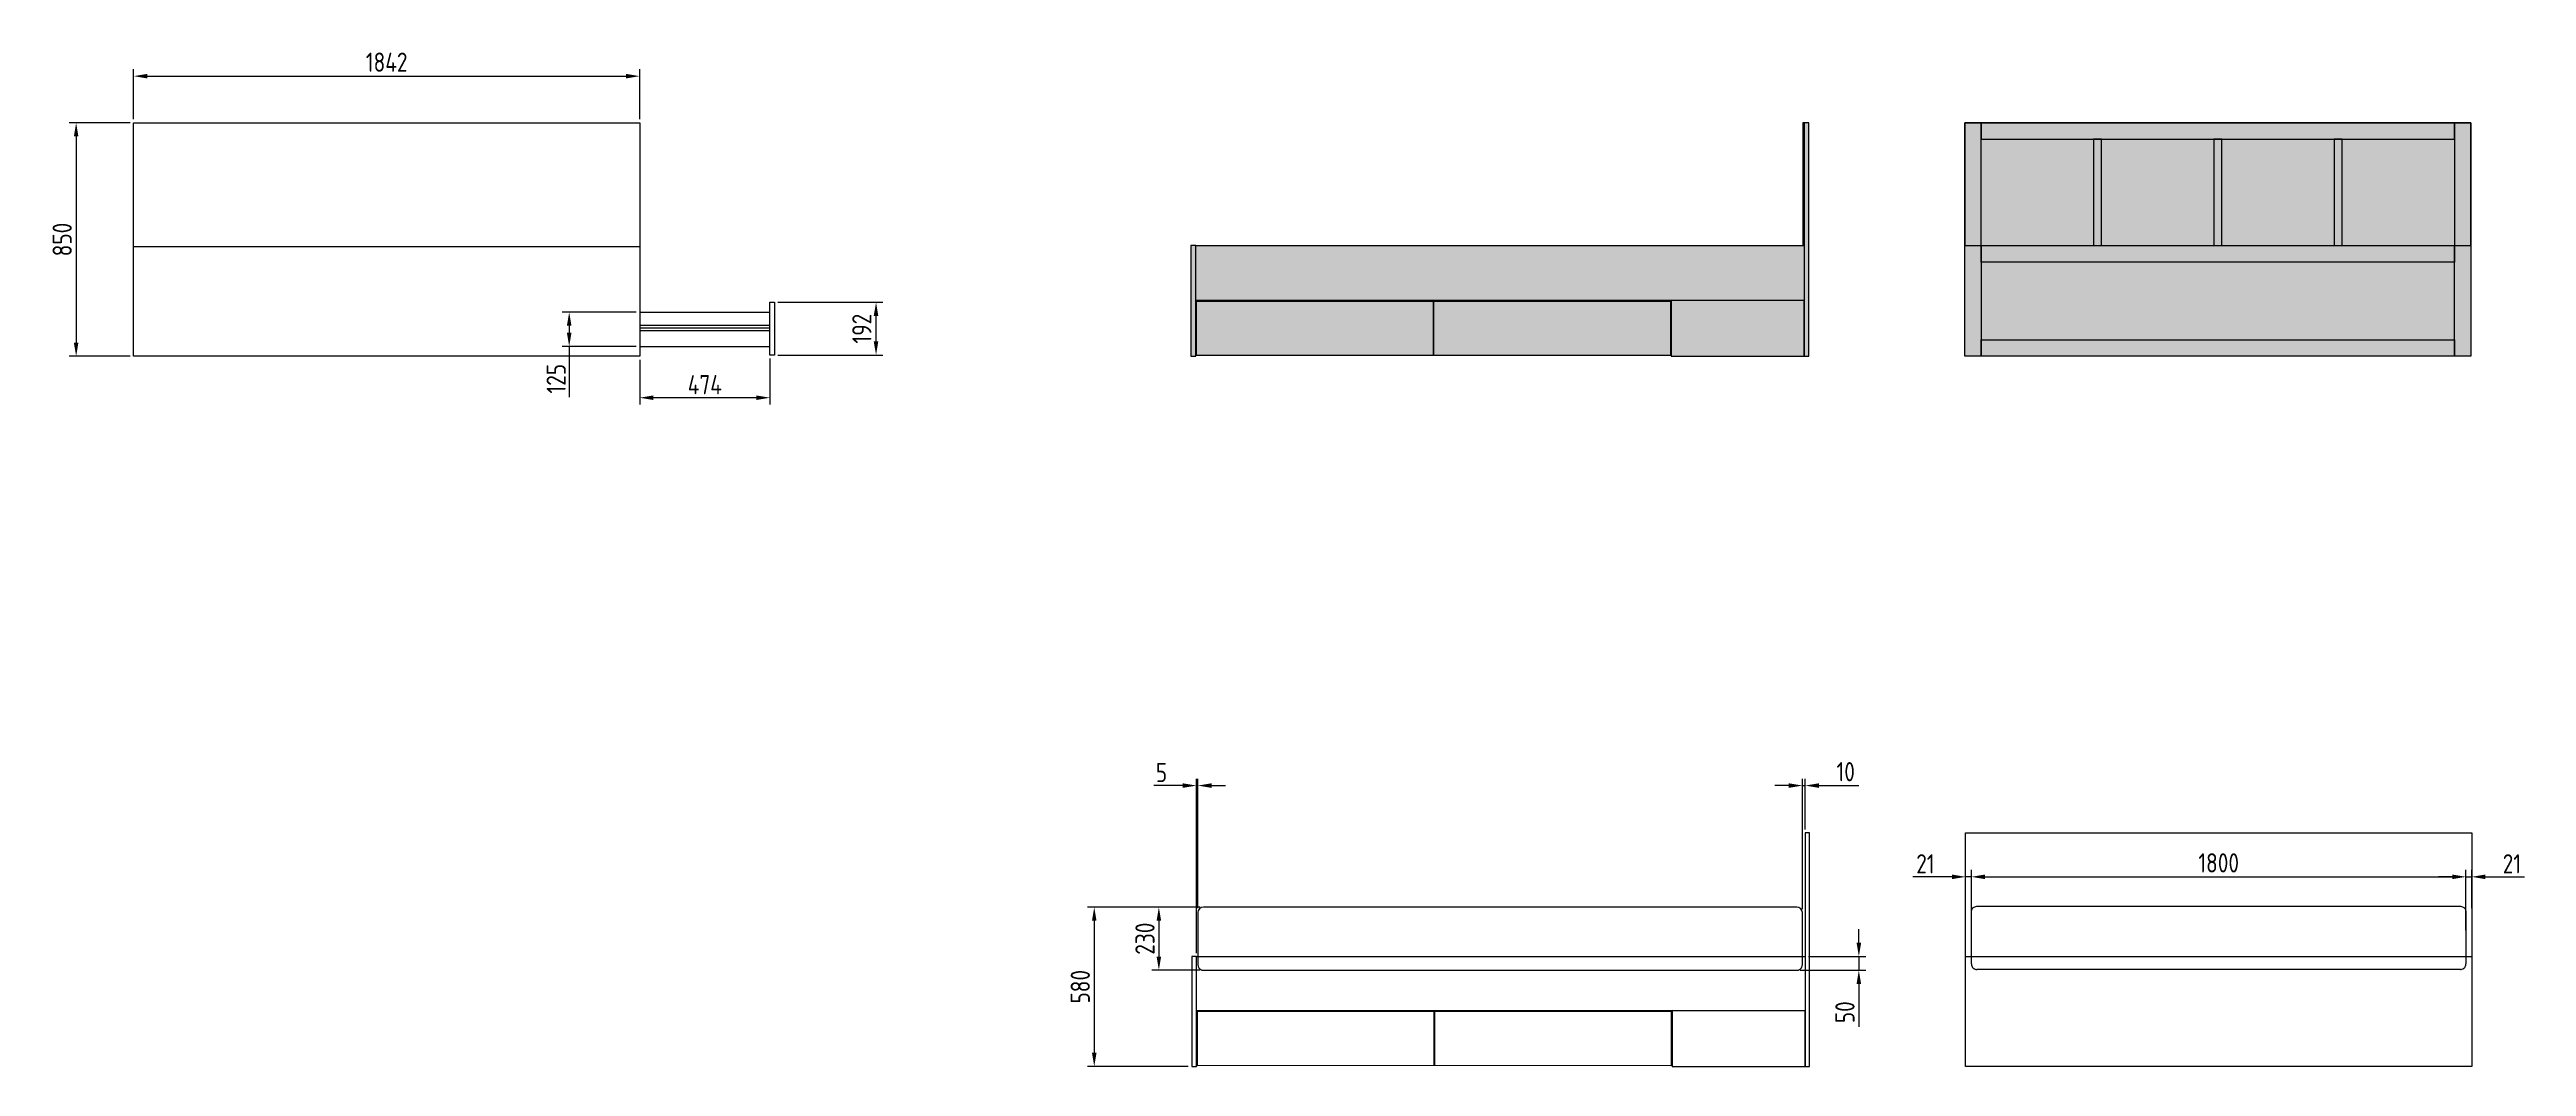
# Model space of a CAD drawing. Header units: millimetres. Extents: x 1713 to 34496, y -3951 to 7152.
# Drawn here: x 16926 to 25941, y 3452 to 7152 of the extents above; entities that cross this region are included whole.
import ezdxf

# ---------------------------------------------------------------- set-up
doc = ezdxf.new("R2010")
doc.units = ezdxf.units.MM
doc.linetypes.add('ACAD_ISO02W100', pattern=[15, 12, -3])
doc.layers.add('awcad.layer.СКД_технические_средства', color=7, linetype='Continuous', lineweight=30)
doc.styles.add('awcad.labels', font='eskd.shx')
doc.dimstyles.new('awcad.dim.building', dxfattribs={"dimtxt": 3.5, "dimasz": 2.5, "dimexe": 1.25, "dimexo": 0.625, "dimtad": 1, "dimtxsty": 'awcad.labels', "dimcen": 2.5, "dimadec": 0, "dimazin": 0, "dimtfac": 1, "dimtmove": 0, "dimatfit": 3, "dimldrblk": 'NONE', "dimfxl": 1, "dimarcsym": 0})

# ---------------------------------------------------------------- blocks, each defined once
blk = doc.blocks.new('*D181')
at = {"layer": 'awcad.layer.СКД_технические_средства', "color": 0, "linetype": 'ByBlock', "lineweight": -2, "transparency": 16777216}
for p, q in [((23255.3, 4473.8), (23205.3, 4473.8)), ((23305.3, 4024.3), (23305.3, 4498.8)), ((23305.3, 4473.8), (23315.3, 4473.8)), ((23315.3, 4314.3), (23315.3, 4498.8)), ((23365.3, 4473.8), (23510.9, 4473.8))]:
    blk.add_line(p, q, dxfattribs=at)
at = {"layer": 'awcad.layer.СКД_технические_средства', "color": 0, "linetype": 'ByBlock', "transparency": 16777216}
for points in [[(23255.3, 4482.2), (23255.3, 4465.5), (23305.3, 4473.8)], [(23365.3, 4482.2), (23365.3, 4465.5), (23315.3, 4473.8)]]:
    blk.add_solid(points, dxfattribs=at)
at = {"layer": 'Defpoints', "color": 0, "linetype": 'ByBlock', "transparency": 16777216}
for p in [(23315.3, 4473.8), (23315.3, 4301.8), (23305.3, 4011.8)]:
    blk.add_point(p, dxfattribs=at)
at = {"layer": 'awcad.layer.СКД_технические_средства', "color": 0, "linetype": 'ByBlock', "lineweight": -2, "transparency": 16777216, "insert": (23463.1, 4524.4), "char_height": 70, "attachment_point": 5, "style": 'awcad.labels'}
blk.add_mtext('10', dxfattribs=at)
blk = doc.blocks.new('_None')
blk = doc.blocks.new('*D184')
at = {"layer": 'awcad.layer.СКД_технические_средства', "color": 0, "linetype": 'ByBlock', "lineweight": -2, "transparency": 16777216}
for p, q in [((21050.3, 4473.8), (20945.3, 4473.8)), ((21100.3, 3864.3), (21100.3, 4498.8)), ((21105.3, 4473.8), (21100.3, 4473.8)), ((21105.3, 4027.3), (21105.3, 4498.8)), ((21155.3, 4473.8), (21205.3, 4473.8))]:
    blk.add_line(p, q, dxfattribs=at)
at = {"layer": 'awcad.layer.СКД_технические_средства', "color": 0, "linetype": 'ByBlock', "transparency": 16777216}
for points in [[(21050.3, 4482.2), (21050.3, 4465.5), (21100.3, 4473.8)], [(21155.3, 4482.2), (21155.3, 4465.5), (21105.3, 4473.8)]]:
    blk.add_solid(points, dxfattribs=at)
at = {"layer": 'Defpoints', "color": 0, "linetype": 'ByBlock', "transparency": 16777216}
for p in [(21105.3, 4473.8), (21105.3, 4014.8), (21100.3, 3851.8)]:
    blk.add_point(p, dxfattribs=at)
at = {"layer": 'awcad.layer.СКД_технические_средства', "color": 0, "linetype": 'ByBlock', "lineweight": -2, "transparency": 16777216, "insert": (20972.8, 4521.3), "char_height": 70, "attachment_point": 5, "style": 'awcad.labels'}
blk.add_mtext('5', dxfattribs=at)
blk = doc.blocks.new('*D187')
at = {"layer": 'awcad.layer.СКД_технические_средства', "color": 0, "linetype": 'ByBlock', "lineweight": -2, "transparency": 16777216}
for p, q in [((21112.8, 4031.8), (20938.2, 4031.8)), ((20963.2, 3981.8), (20963.2, 3851.8)), ((21112.8, 3801.8), (20938.2, 3801.8))]:
    blk.add_line(p, q, dxfattribs=at)
at = {"layer": 'awcad.layer.СКД_технические_средства', "color": 0, "linetype": 'ByBlock', "transparency": 16777216}
for points in [[(20954.9, 3981.8), (20971.5, 3981.8), (20963.2, 4031.8)], [(20954.9, 3851.8), (20971.5, 3851.8), (20963.2, 3801.8)]]:
    blk.add_solid(points, dxfattribs=at)
at = {"layer": 'Defpoints', "color": 0, "linetype": 'ByBlock', "transparency": 16777216}
for p in [(21125.3, 4031.8), (20963.2, 3801.8), (21125.3, 3801.8)]:
    blk.add_point(p, dxfattribs=at)
at = {"layer": 'awcad.layer.СКД_технические_средства', "color": 0, "linetype": 'ByBlock', "lineweight": -2, "transparency": 16777216, "insert": (20912.6, 3916.8), "char_height": 70, "attachment_point": 5, "rotation": 90, "style": 'awcad.labels'}
blk.add_mtext('230', dxfattribs=at)
blk = doc.blocks.new('*D190')
at = {"layer": 'awcad.layer.СКД_технические_средства', "color": 0, "linetype": 'ByBlock', "lineweight": -2, "transparency": 16777216}
for p, q in [((23510.9, 3901.8), (23510.9, 3951.8)), ((23297.8, 3801.8), (23535.9, 3801.8)), ((23327.8, 3851.8), (23535.9, 3851.8)), ((23510.9, 3851.8), (23510.9, 3801.8)), ((23510.9, 3751.8), (23510.9, 3596.2))]:
    blk.add_line(p, q, dxfattribs=at)
at = {"layer": 'awcad.layer.СКД_технические_средства', "color": 0, "linetype": 'ByBlock', "transparency": 16777216}
for points in [[(23502.6, 3901.8), (23519.2, 3901.8), (23510.9, 3851.8)], [(23502.6, 3751.8), (23519.2, 3751.8), (23510.9, 3801.8)]]:
    blk.add_solid(points, dxfattribs=at)
at = {"layer": 'Defpoints', "color": 0, "linetype": 'ByBlock', "transparency": 16777216}
for p in [(23285.3, 3801.8), (23315.3, 3851.8), (23510.9, 3801.8)]:
    blk.add_point(p, dxfattribs=at)
at = {"layer": 'awcad.layer.СКД_технические_средства', "color": 0, "linetype": 'ByBlock', "lineweight": -2, "transparency": 16777216, "insert": (23460.3, 3649), "char_height": 70, "attachment_point": 5, "rotation": 90, "style": 'awcad.labels'}
blk.add_mtext('50', dxfattribs=at)
blk = doc.blocks.new('*D214')
at = {"layer": 'awcad.layer.СКД_технические_средства', "color": 0, "linetype": 'ByBlock', "lineweight": -2, "transparency": 16777216}
for p, q in [((17219.2, 6885.9), (16997.6, 6885.9)), ((17022.6, 6835.9), (17022.6, 6085.9)), ((17219.2, 6035.9), (16997.6, 6035.9))]:
    blk.add_line(p, q, dxfattribs=at)
at = {"layer": 'awcad.layer.СКД_технические_средства', "color": 0, "linetype": 'ByBlock', "transparency": 16777216}
for points in [[(17014.2, 6835.9), (17030.9, 6835.9), (17022.6, 6885.9)], [(17014.2, 6085.9), (17030.9, 6085.9), (17022.6, 6035.9)]]:
    blk.add_solid(points, dxfattribs=at)
at = {"layer": 'Defpoints', "color": 0, "linetype": 'ByBlock', "transparency": 16777216}
for p in [(17231.7, 6885.9), (17022.6, 6035.9), (17231.7, 6035.9)]:
    blk.add_point(p, dxfattribs=at)
at = {"layer": 'awcad.layer.СКД_технические_средства', "color": 0, "linetype": 'ByBlock', "lineweight": -2, "transparency": 16777216, "insert": (16971.7, 6460.9), "char_height": 70, "attachment_point": 5, "rotation": 90, "style": 'awcad.labels'}
blk.add_mtext('850', dxfattribs=at)
blk = doc.blocks.new('*D211')
at = {"layer": 'awcad.layer.СКД_технические_средства', "color": 0, "linetype": 'ByBlock', "lineweight": -2, "transparency": 16777216}
for p, q in [((17231.7, 6898.4), (17231.7, 7080.4)), ((17281.7, 7055.4), (19023.7, 7055.4)), ((19073.7, 6898.4), (19073.7, 7080.4))]:
    blk.add_line(p, q, dxfattribs=at)
at = {"layer": 'awcad.layer.СКД_технические_средства', "color": 0, "linetype": 'ByBlock', "transparency": 16777216}
for points in [[(17281.7, 7063.7), (17281.7, 7047.1), (17231.7, 7055.4)], [(19023.7, 7063.7), (19023.7, 7047.1), (19073.7, 7055.4)]]:
    blk.add_solid(points, dxfattribs=at)
at = {"layer": 'Defpoints', "color": 0, "linetype": 'ByBlock', "transparency": 16777216}
for p in [(19073.7, 7055.4), (17231.7, 6885.9), (19073.7, 6885.9)]:
    blk.add_point(p, dxfattribs=at)
at = {"layer": 'awcad.layer.СКД_технические_средства', "color": 0, "linetype": 'ByBlock', "lineweight": -2, "transparency": 16777216, "insert": (18152.7, 7106.3), "char_height": 70, "attachment_point": 5, "style": 'awcad.labels'}
blk.add_mtext('1842', dxfattribs=at)
blk = doc.blocks.new('*D246')
at = {"layer": 'awcad.layer.СКД_технические_средства', "color": 0, "linetype": 'ByBlock', "lineweight": -2, "transparency": 16777216}
for p, q in [((19061.2, 6196.9), (18792.1, 6196.9)), ((18817.1, 6146.9), (18817.1, 6121.9)), ((19061.2, 6071.9), (18792.1, 6071.9)), ((18817.1, 6071.9), (18817.1, 5886.9))]:
    blk.add_line(p, q, dxfattribs=at)
at = {"layer": 'awcad.layer.СКД_технические_средства', "color": 0, "linetype": 'ByBlock', "transparency": 16777216}
for points in [[(18808.7, 6146.9), (18825.4, 6146.9), (18817.1, 6196.9)], [(18808.7, 6121.9), (18825.4, 6121.9), (18817.1, 6071.9)]]:
    blk.add_solid(points, dxfattribs=at)
at = {"layer": 'Defpoints', "color": 0, "linetype": 'ByBlock', "transparency": 16777216}
for p in [(19073.7, 6196.9), (18817.1, 6071.9), (19073.7, 6071.9)]:
    blk.add_point(p, dxfattribs=at)
at = {"layer": 'awcad.layer.СКД_технические_средства', "color": 0, "linetype": 'ByBlock', "lineweight": -2, "transparency": 16777216, "insert": (18769.6, 5954.4), "char_height": 70, "attachment_point": 5, "rotation": 90, "style": 'awcad.labels'}
blk.add_mtext('125', dxfattribs=at)
blk = doc.blocks.new('*D254')
at = {"layer": 'awcad.layer.СКД_технические_средства', "color": 0, "linetype": 'ByBlock', "lineweight": -2, "transparency": 16777216}
for p, q in [((21112.8, 4031.8), (20703.1, 4031.8)), ((20728.1, 3981.8), (20728.1, 3501.8)), ((21070.3, 3451.8), (20703.1, 3451.8))]:
    blk.add_line(p, q, dxfattribs=at)
at = {"layer": 'awcad.layer.СКД_технические_средства', "color": 0, "linetype": 'ByBlock', "transparency": 16777216}
for points in [[(20719.8, 3981.8), (20736.4, 3981.8), (20728.1, 4031.8)], [(20719.8, 3501.8), (20736.4, 3501.8), (20728.1, 3451.8)]]:
    blk.add_solid(points, dxfattribs=at)
at = {"layer": 'Defpoints', "color": 0, "linetype": 'ByBlock', "transparency": 16777216}
for p in [(21125.3, 4031.8), (20728.1, 3451.8), (21082.8, 3451.8)]:
    blk.add_point(p, dxfattribs=at)
at = {"layer": 'awcad.layer.СКД_технические_средства', "color": 0, "linetype": 'ByBlock', "lineweight": -2, "transparency": 16777216, "insert": (20677.2, 3741.8), "char_height": 70, "attachment_point": 5, "rotation": 90, "style": 'awcad.labels'}
blk.add_mtext('580', dxfattribs=at)
blk = doc.blocks.new('*D262')
at = {"layer": 'awcad.layer.СКД_технические_средства', "color": 0, "linetype": 'ByBlock', "lineweight": -2, "transparency": 16777216}
for p, q in [((19576.2, 6232.5), (19958.9, 6232.5)), ((19933.9, 6090.5), (19933.9, 6182.5)), ((19576.2, 6040.5), (19958.9, 6040.5))]:
    blk.add_line(p, q, dxfattribs=at)
at = {"layer": 'awcad.layer.СКД_технические_средства', "color": 0, "linetype": 'ByBlock', "transparency": 16777216}
for points in [[(19925.5, 6182.5), (19942.2, 6182.5), (19933.9, 6232.5)], [(19925.5, 6090.5), (19942.2, 6090.5), (19933.9, 6040.5)]]:
    blk.add_solid(points, dxfattribs=at)
at = {"layer": 'Defpoints', "color": 0, "linetype": 'ByBlock', "transparency": 16777216}
for p in [(19563.7, 6232.5), (19933.9, 6232.5), (19563.7, 6040.5)]:
    blk.add_point(p, dxfattribs=at)
at = {"layer": 'awcad.layer.СКД_технические_средства', "color": 0, "linetype": 'ByBlock', "lineweight": -2, "transparency": 16777216, "insert": (19882.2, 6136.5), "char_height": 70, "attachment_point": 5, "rotation": 90, "style": 'awcad.labels'}
blk.add_mtext('192', dxfattribs=at)
blk = doc.blocks.new('*D266')
at = {"layer": 'awcad.layer.СКД_технические_средства', "color": 0, "linetype": 'ByBlock', "lineweight": -2, "transparency": 16777216}
for p, q in [((19073.7, 6023.4), (19073.7, 5860.2)), ((19547.7, 6028), (19547.7, 5860.2)), ((19497.7, 5885.2), (19123.7, 5885.2))]:
    blk.add_line(p, q, dxfattribs=at)
at = {"layer": 'awcad.layer.СКД_технические_средства', "color": 0, "linetype": 'ByBlock', "transparency": 16777216}
for points in [[(19123.7, 5893.5), (19123.7, 5876.9), (19073.7, 5885.2)], [(19497.7, 5893.5), (19497.7, 5876.9), (19547.7, 5885.2)]]:
    blk.add_solid(points, dxfattribs=at)
at = {"layer": 'Defpoints', "color": 0, "linetype": 'ByBlock', "transparency": 16777216}
for p in [(19547.7, 6040.5), (19073.7, 6035.9), (19073.7, 5885.2)]:
    blk.add_point(p, dxfattribs=at)
at = {"layer": 'awcad.layer.СКД_технические_средства', "color": 0, "linetype": 'ByBlock', "lineweight": -2, "transparency": 16777216, "insert": (19310.7, 5932.7), "char_height": 70, "attachment_point": 5, "style": 'awcad.labels'}
blk.add_mtext('474', dxfattribs=at)
blk = doc.blocks.new('*D275')
at = {"layer": 'awcad.layer.СКД_технические_средства', "color": 0, "linetype": 'ByBlock', "lineweight": -2, "transparency": 16777216}
for p, q in [((23920.5, 3947.3), (23920.5, 4166.7)), ((25720.5, 3947.3), (25720.5, 4166.7)), ((23970.5, 4141.7), (25670.5, 4141.7))]:
    blk.add_line(p, q, dxfattribs=at)
at = {"layer": 'awcad.layer.СКД_технические_средства', "color": 0, "linetype": 'ByBlock', "transparency": 16777216}
for points in [[(23970.5, 4150.1), (23970.5, 4133.4), (23920.5, 4141.7)], [(25670.5, 4150.1), (25670.5, 4133.4), (25720.5, 4141.7)]]:
    blk.add_solid(points, dxfattribs=at)
at = {"layer": 'Defpoints', "color": 0, "linetype": 'ByBlock', "transparency": 16777216}
for p in [(25720.5, 4141.7), (23920.5, 3934.8), (25720.5, 3934.8)]:
    blk.add_point(p, dxfattribs=at)
at = {"layer": 'awcad.layer.СКД_технические_средства', "color": 0, "linetype": 'ByBlock', "lineweight": -2, "transparency": 16777216, "insert": (24820.5, 4192.6), "char_height": 70, "attachment_point": 5, "style": 'awcad.labels'}
blk.add_mtext('1800', dxfattribs=at)
blk = doc.blocks.new('*D288')
at = {"layer": 'awcad.layer.СКД_технические_средства', "color": 0, "linetype": 'ByBlock', "lineweight": -2, "transparency": 16777216}
for p, q in [((25720.5, 4027.3), (25720.5, 4166.7)), ((25741.5, 4027.3), (25741.5, 4166.7)), ((25670.5, 4141.7), (25620.5, 4141.7)), ((25720.5, 4141.7), (25741.5, 4141.7)), ((25791.5, 4141.7), (25934, 4141.7))]:
    blk.add_line(p, q, dxfattribs=at)
at = {"layer": 'awcad.layer.СКД_технические_средства', "color": 0, "linetype": 'ByBlock', "transparency": 16777216}
for points in [[(25670.5, 4150.1), (25670.5, 4133.4), (25720.5, 4141.7)], [(25791.5, 4150.1), (25791.5, 4133.4), (25741.5, 4141.7)]]:
    blk.add_solid(points, dxfattribs=at)
at = {"layer": 'Defpoints', "color": 0, "linetype": 'ByBlock', "transparency": 16777216}
for p in [(25741.5, 4141.7), (25720.5, 4014.8), (25741.5, 4014.8)]:
    blk.add_point(p, dxfattribs=at)
at = {"layer": 'awcad.layer.СКД_технические_средства', "color": 0, "linetype": 'ByBlock', "lineweight": -2, "transparency": 16777216, "insert": (25887.7, 4189.2), "char_height": 70, "attachment_point": 5, "style": 'awcad.labels'}
blk.add_mtext('21', dxfattribs=at)
blk = doc.blocks.new('*D292')
at = {"layer": 'awcad.layer.СКД_технические_средства', "color": 0, "linetype": 'ByBlock', "lineweight": -2, "transparency": 16777216}
for p, q in [((23899.5, 3864.3), (23899.5, 4166.7)), ((23920.5, 3864.3), (23920.5, 4166.7)), ((23849.5, 4141.7), (23707, 4141.7)), ((23920.5, 4141.7), (23899.5, 4141.7)), ((23970.5, 4141.7), (24020.5, 4141.7))]:
    blk.add_line(p, q, dxfattribs=at)
at = {"layer": 'awcad.layer.СКД_технические_средства', "color": 0, "linetype": 'ByBlock', "transparency": 16777216}
for points in [[(23849.5, 4150.1), (23849.5, 4133.4), (23899.5, 4141.7)], [(23970.5, 4150.1), (23970.5, 4133.4), (23920.5, 4141.7)]]:
    blk.add_solid(points, dxfattribs=at)
at = {"layer": 'Defpoints', "color": 0, "linetype": 'ByBlock', "transparency": 16777216}
for p in [(23899.5, 4141.7), (23899.5, 3851.8), (23920.5, 3851.8)]:
    blk.add_point(p, dxfattribs=at)
at = {"layer": 'awcad.layer.СКД_технические_средства', "color": 0, "linetype": 'ByBlock', "lineweight": -2, "transparency": 16777216, "insert": (23753.2, 4189.2), "char_height": 70, "attachment_point": 5, "style": 'awcad.labels'}
blk.add_mtext('21', dxfattribs=at)

msp = doc.modelspace()

# ---------------------------------------------------------------- hatches: boundary and pattern name
h = msp.add_hatch(color=34)
h.dxf.hatch_style = 1
h.paths.add_polyline_path([(23312.293, 6885.887), (23307.293, 6885.887), (23307.293, 6438.887), (23312.293, 6438.887)])
h = msp.add_hatch(color=41)
h.dxf.hatch_style = 1
h.paths.add_polyline_path([(23328.293, 6035.887), (23328.293, 6885.887), (23312.293, 6885.887), (23312.293, 6035.887)])
h = msp.add_hatch(color=34)
h.dxf.hatch_style = 1
h.paths.add_polyline_path([(23896.493, 6885.887), (23896.493, 6438.887), (23956.493, 6438.887), (23956.493, 6885.887)])
h = msp.add_hatch(color=41)
h.dxf.hatch_style = 1
h.paths.add_polyline_path([(23896.493, 6035.887), (23896.493, 6885.887), (25738.493, 6885.887), (25738.493, 6035.887)])
h = msp.add_hatch(color=34)
h.dxf.hatch_style = 1
h.paths.add_polyline_path([(23956.493, 6825.887), (25678.493, 6825.887), (25678.493, 6885.887), (23956.493, 6885.887)])
h = msp.add_hatch(color=34)
h.dxf.hatch_style = 1
h.paths.add_polyline_path([(25678.493, 6885.887), (25678.493, 6438.887), (25738.493, 6438.887), (25738.493, 6885.887)])
h = msp.add_hatch(color=34)
h.dxf.hatch_style = 1
h.paths.add_polyline_path([(24364.493, 6825.887), (24364.493, 6438.887), (24394.493, 6438.887), (24394.493, 6825.887)])
h = msp.add_hatch(color=34)
h.dxf.hatch_style = 1
h.paths.add_polyline_path([(24802.493, 6825.887), (24802.493, 6438.887), (24832.493, 6438.887), (24832.493, 6825.887)])
h = msp.add_hatch(color=34)
h.dxf.hatch_style = 1
h.paths.add_polyline_path([(25240.493, 6825.887), (25240.493, 6438.887), (25270.493, 6438.887), (25270.493, 6825.887)])
h = msp.add_hatch(color=41)
h.dxf.hatch_style = 1
h.paths.add_polyline_path([(21079.793, 6438.887), (21079.793, 6035.887), (21097.293, 6035.887), (21097.293, 6438.887)])
h = msp.add_hatch(color=34)
h.dxf.hatch_style = 1
h.paths.add_polyline_path([(23312.293, 6438.887), (23312.293, 6238.887), (21097.293, 6238.887), (21097.293, 6438.887)])
h = msp.add_hatch(color=41)
h.dxf.hatch_style = 1
h.paths.add_polyline_path([(25738.493, 6438.887), (25738.493, 6035.887), (23896.493, 6035.887), (23896.493, 6438.887)])
h = msp.add_hatch(color=34)
h.dxf.hatch_style = 1
h.paths.add_polyline_path([(23896.493, 6438.887), (23956.493, 6438.887), (23956.493, 6035.887), (23896.493, 6035.887)])
h = msp.add_hatch(color=34)
h.dxf.hatch_style = 1
h.paths.add_polyline_path([(23956.493, 6438.887), (25678.493, 6438.887), (25678.493, 6378.887), (23956.493, 6378.887)])
h = msp.add_hatch(color=34)
h.dxf.hatch_style = 1
h.paths.add_polyline_path([(25678.493, 6438.887), (25738.493, 6438.887), (25738.493, 6035.887), (25678.493, 6035.887)])
h = msp.add_hatch(color=41)
h.dxf.hatch_style = 1
h.paths.add_polyline_path([(21100.293, 6235.887), (21961.293, 6236.638), (21961.293, 6039.264), (21100.293, 6038.515)])
h = msp.add_hatch(color=41)
h.dxf.hatch_style = 1
h.paths.add_polyline_path([(21964.293, 6236.638), (22825.293, 6235.885), (22825.293, 6038.511), (21964.293, 6039.264)])
h = msp.add_hatch(color=41)
h.dxf.hatch_style = 1
h.paths.add_polyline_path([(22828.118, 6035.887), (23312.293, 6035.887), (23312.293, 6238.887), (22828.118, 6238.887)])
h = msp.add_hatch(color=34)
h.dxf.hatch_style = 1
h.paths.add_polyline_path([(23956.493, 6095.887), (25678.493, 6095.887), (25678.493, 6035.887), (23956.493, 6035.887)])

# ---------------------------------------------------------------- linework, layer by layer
at = {"color": 43}
msp.add_line((21961.293, 6137.951), (21964.293, 6137.951), dxfattribs=at)
for points in [[(17231.713, 6035.887), (17231.713, 6885.887), (19073.713, 6885.887), (19073.713, 6035.887)], [(19073.713, 6435.887), (19073.713, 6035.887), (17231.713, 6035.887), (17231.713, 6435.887)], [(23331.293, 3451.761), (23331.293, 4301.761), (23315.293, 4301.761), (23315.293, 3451.761)], [(23899.493, 3451.761), (23899.493, 4301.761), (25741.493, 4301.761), (25741.493, 3451.761)], [(21082.793, 3851.761), (21082.793, 3451.761), (21100.293, 3451.761), (21100.293, 3851.761)], [(23315.293, 3851.761), (23315.293, 3654.761), (21100.293, 3654.761), (21100.293, 3851.761)], [(25741.493, 3851.761), (25741.493, 3451.761), (23899.493, 3451.761), (23899.493, 3851.761)], [(21103.293, 3651.761), (21964.293, 3652.513), (21964.293, 3455.138), (21103.293, 3454.39)], [(21967.293, 3652.514), (22828.293, 3651.761), (22828.293, 3454.388), (21967.293, 3455.14)], [(22831.118, 3451.761), (23315.293, 3451.761), (23315.293, 3654.761), (22831.296, 3655.184)]]:
    msp.add_lwpolyline(points, close=True)
for points in [[(23312.293, 6885.887), (23307.293, 6885.887), (23307.293, 6438.887), (23312.293, 6438.887)], [(23328.293, 6035.887), (23328.293, 6885.887), (23312.293, 6885.887), (23312.293, 6035.887)], [(23896.493, 6035.887), (23896.493, 6885.887), (25738.493, 6885.887), (25738.493, 6035.887)], [(23896.493, 6885.887), (23896.493, 6438.887), (23956.493, 6438.887), (23956.493, 6885.887)], [(23956.493, 6825.887), (25678.493, 6825.887), (25678.493, 6885.887), (23956.493, 6885.887)], [(25678.493, 6885.887), (25678.493, 6438.887), (25738.493, 6438.887), (25738.493, 6885.887)], [(24364.493, 6825.887), (24364.493, 6438.887), (24394.493, 6438.887), (24394.493, 6825.887)], [(24802.493, 6825.887), (24802.493, 6438.887), (24832.493, 6438.887), (24832.493, 6825.887)], [(25240.493, 6825.887), (25240.493, 6438.887), (25270.493, 6438.887), (25270.493, 6825.887)], [(21079.793, 6438.887), (21079.793, 6035.887), (21097.293, 6035.887), (21097.293, 6438.887)], [(23312.293, 6438.887), (23312.293, 6238.887), (21097.293, 6238.887), (21097.293, 6438.887)], [(25738.493, 6438.887), (25738.493, 6035.887), (23896.493, 6035.887), (23896.493, 6438.887)], [(23896.493, 6438.887), (23956.493, 6438.887), (23956.493, 6035.887), (23896.493, 6035.887)], [(23956.493, 6438.887), (25678.493, 6438.887), (25678.493, 6378.887), (23956.493, 6378.887)], [(25678.493, 6438.887), (25738.493, 6438.887), (25738.493, 6035.887), (25678.493, 6035.887)], [(21100.293, 6235.887), (21961.293, 6236.638), (21961.293, 6039.264), (21100.293, 6038.515)], [(21964.293, 6236.638), (22825.293, 6235.885), (22825.293, 6038.511), (21964.293, 6039.264)], [(22828.118, 6035.887), (23312.293, 6035.887), (23312.293, 6238.887), (22828.118, 6238.887)], [(23956.493, 6095.887), (25678.493, 6095.887), (25678.493, 6035.887), (23956.493, 6035.887)]]:
    msp.add_lwpolyline(points, close=True, dxfattribs=at)
at = {"color": 3}
msp.add_lwpolyline([(19563.713, 6040.511), (19547.713, 6040.511), (19547.713, 6232.511), (19563.713, 6232.511)], close=True, dxfattribs=at)
for points in [[(19073.713, 6196.887), (19547.713, 6196.887)], [(19547.713, 6148.574), (19073.713, 6148.574)], [(19547.713, 6138.574), (19073.713, 6138.574)], [(19547.713, 6128.574), (19073.713, 6128.574)], [(19073.713, 6071.887), (19547.713, 6071.887)]]:
    msp.add_lwpolyline(points, dxfattribs=at)
at = {"color": 4}
for points in [[(23305.293, 3851.761), (23305.293, 4011.761, 0.41421356), (23285.293, 4031.761), (21125.293, 4031.761, 0.41421356), (21105.293, 4011.761), (21105.293, 3851.761)], [(23920.493, 3854.761), (23920.493, 4014.761, -0.41421356), (23940.493, 4034.761), (25700.493, 4034.761, -0.41421356), (25720.493, 4014.761), (25720.493, 3854.761)]]:
    msp.add_lwpolyline(points, format="xyb", dxfattribs=at)
at = {"color": 4, "linetype": 'ACAD_ISO02W100', "ltscale": 0.25}
for points in [[(21105.293, 3851.761), (21105.293, 3821.761, 0.41421356), (21125.293, 3801.761), (23285.293, 3801.761, 0.41421356), (23305.293, 3821.761), (23305.293, 3851.761)], [(25720.493, 3854.761), (25720.493, 3824.761, -0.41421356), (25700.493, 3804.761), (23940.493, 3804.761, -0.41421356), (23920.493, 3824.761), (23920.493, 3854.761)]]:
    msp.add_lwpolyline(points, format="xyb", dxfattribs=at)
msp.add_lwpolyline([(21967.293, 3455.14), (21964.293, 3455.14)])

# ---------------------------------------------------------------- dimensions: what is measured, and where the dimension line sits
at = {"layer": 'awcad.layer.СКД_технические_средства', "color": 253, "linetype": 'ByBlock', "lineweight": -2}
for base, p1, p2, picture, middle in [((19073.713, 7055.412), (17231.713, 6885.887), (19073.713, 6885.887), '*D211', (18152.713, 7106.277)), ((19073.713, 5885.195), (19547.713, 6040.511), (19073.713, 6035.887), '*D266', (19310.713, 5932.695)), ((23315.293, 4473.834), (23305.293, 4011.761), (23315.293, 4301.761), '*D181', (23463.096, 4524.441)), ((25720.493, 4141.735), (23920.493, 3934.761), (25720.493, 3934.761), '*D275', (24820.493, 4192.6)), ((23899.493, 4141.735), (23920.493, 3851.761), (23899.493, 3851.761), '*D292', (23753.243, 4189.235)), ((25741.493, 4141.735), (25720.493, 4014.761), (25741.493, 4014.761), '*D288', (25887.743, 4189.235))]:
    dim = msp.add_linear_dim(base=base, p1=p1, p2=p2, dimstyle='awcad.dim.building', dxfattribs=at)
    dim.commit()
    dim.dimension.update_dxf_attribs({"geometry": picture, "text_midpoint": middle})
for base, p1, p2, picture, middle in [((17022.553, 6035.887), (17231.713, 6885.887), (17231.713, 6035.887), '*D214', (16971.687, 6460.887)), ((19933.878, 6232.511), (19563.713, 6040.511), (19563.713, 6232.511), '*D262', (19882.236, 6136.511)), ((18817.081, 6071.887), (19073.713, 6196.887), (19073.713, 6071.887), '*D246', (18769.581, 5954.387)), ((20728.1, 3451.761), (21125.293, 4031.761), (21082.793, 3451.761), '*D254', (20677.234, 3741.761)), ((20963.208, 3801.761), (21125.293, 4031.761), (21125.293, 3801.761), '*D187', (20912.601, 3916.761)), ((23510.9, 3801.761), (23315.293, 3851.761), (23285.293, 3801.761), '*D190', (23460.293, 3648.958))]:
    dim = msp.add_linear_dim(base=base, p1=p1, p2=p2, angle=90, dimstyle='awcad.dim.building', dxfattribs=at)
    dim.commit()
    dim.dimension.update_dxf_attribs({"geometry": picture, "text_midpoint": middle})
dim = msp.add_linear_dim(base=(21105.293, 4473.834), p1=(21100.293, 3851.761), p2=(21105.293, 4014.761), dimstyle='awcad.dim.building', dxfattribs=at)
dim.commit()
dim.dimension.update_dxf_attribs({"geometry": '*D184', "text_midpoint": (20972.793, 4473.834), "dimtype": 160})

doc.saveas('drawing.dxf')
